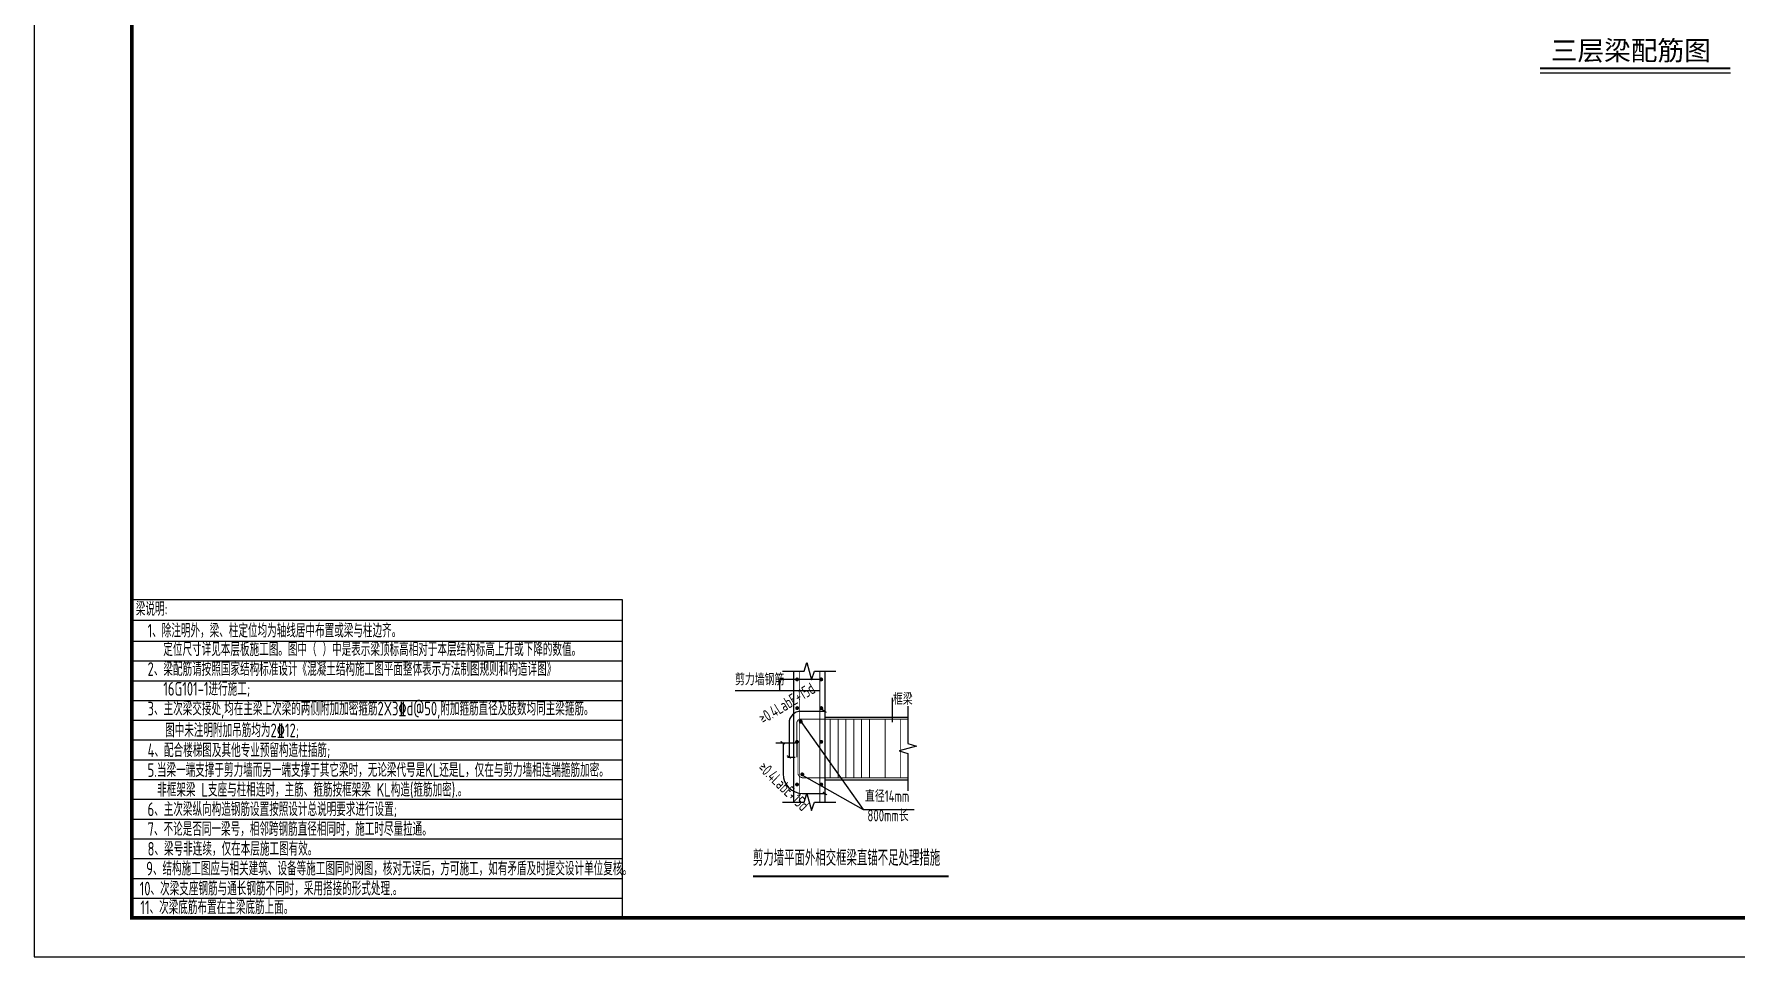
# Model space of a CAD drawing. Extents: x -1307975 to -76406, y -96289 to 379359.
# Drawn here: x -757793 to -714277, y 179877 to 203483 of the extents above; entities that cross this region are included whole.
import ezdxf
from ezdxf.enums import TextEntityAlignment as Align

# ---------------------------------------------------------------- set-up
doc = ezdxf.new("R2010")
doc.units = 0
doc.header["$LTSCALE"] = 1000
doc.layers.get('0').update_dxf_attribs({"linetype": 'CONTINUOUS'})
for name, color, linetype in [('-TK', 7, 'CONTINUOUS'), ('DIM', 2, 'CONTINUOUS'), ('LINK', 6, 'CONTINUOUS'), ('REIND', 1, 'CONTINUOUS'), ('S-引出线', 40, 'CONTINUOUS'), ('S-文字', 7, 'CONTINUOUS'), ('S-表格线', 54, 'CONTINUOUS'), ('TEXT', 2, 'CONTINUOUS'), ('THIN', 7, 'CONTINUOUS')]:
    doc.layers.add(name, color=color, linetype=linetype)
doc.styles.add('-宋体', font='', dxfattribs={"width": 0.7, "height": 300, "bigfont": '宋体.TTF'})
doc.styles.add('TSSD_Norm', font='Tssdeng.shx', dxfattribs={"bigfont": 'tssdchn.shx'})
doc.styles.add('TSSD_REIN', font='tssdeng.shx', dxfattribs={"width": 0.7, "height": 300, "bigfont": 'tssdchn.shx'})
doc.styles.get('-宋体').set_extended_font_data('SimSun')

# ---------------------------------------------------------------- blocks, each defined once
blk = doc.blocks.new('A1')
blk.add_lwpolyline([(0, 59400), (0, 0), (84100, 0), (84100, 59400)], close=True)
at = {"const_width": 100}
blk.add_lwpolyline([(2500, 58400), (2500, 1000), (83100, 1000), (83100, 58400)], close=True, dxfattribs=at)
blk = doc.blocks.new('A$C2E181E2C')
at = {"linetype": 'Continuous'}
for points in [[(1215, 5268), (1765, 5268), (1835, 5488), (1955, 5048), (2025, 5268), (2575, 5268)], [(1495, 5268), (1495, 1922)], [(2295, 5268), (2295, 1922)], [(4415, 4371), (4415, 3421), (4635, 3351), (4195, 3231), (4415, 3161), (4415, 2211)], [(2295, 4091), (4415, 4091)], [(2295, 2491), (4415, 2491)], [(1215, 1922), (1765, 1922), (1835, 2142), (1955, 1702), (2025, 1922), (2575, 1922)]]:
    blk.add_lwpolyline(points, dxfattribs=at)
at = {"linetype": 'Continuous', "const_width": 50}
blk.add_lwpolyline([(453, 25), (5462, 25)], dxfattribs=at)
at = {"layer": 'DIM'}
for p, q in [((1378, 3941), (1378, 3062)), ((2295, 4241), (1678, 4241)), ((1546, 3430), (1042, 3430)), ((1226, 3430), (1226, 2641)), ((1726, 2141), (2295, 2141))]:
    blk.add_line(p, q, dxfattribs=at)
at = {"layer": 'DIM', "const_width": 30}
for points in [[(2232, 4284), (2336, 4212)], [(1164, 3473), (1267, 3401)], [(1324, 3111), (1428, 3039)], [(2243, 2177), (2347, 2104)]]:
    blk.add_lwpolyline(points, dxfattribs=at)
at = {"layer": 'DIM'}
blk.add_lwpolyline([(1532, 3062), (1341, 3062)], dxfattribs=at)
for centre, radius, start, end in [((1678, 3941), 300, 90, 180), ((1726, 2641), 500, 180, 270)]:
    blk.add_arc(centre, radius, start, end, dxfattribs=at)
at = {"layer": 'LINK', "color": 1, "const_width": 25}
for points in [[(1641, 5268), (1641, 1922)], [(2162, 5268), (2162, 1922)], [(2432, 4041), (2432, 2541)], [(2632, 4041), (2632, 2541)], [(2832, 4041), (2832, 2541)], [(3032, 4041), (3032, 2541)], [(3232, 4041), (3232, 2541)], [(3432, 4041), (3432, 2541)], [(3832, 4041), (3832, 2541)], [(4232, 4041), (4232, 2541)]]:
    blk.add_lwpolyline(points, dxfattribs=at)
for points in [[(4415, 4041), (1678, 4041, 0.414214), (1578, 3941), (1578, 3062)], [(1607, 3430), (1607, 2641, 0.300979), (1726, 2541), (4415, 2541)]]:
    blk.add_lwpolyline(points, format="xyb", dxfattribs=at)
at = {"layer": 'REIND', "const_width": 50}
for points in [[(1608, 5058, 1), (1558, 5058, 1)], [(2226, 5058, 1), (2176, 5058, 1)], [(1610, 4324, 1), (1560, 4324, 1)], [(2228, 4324, 1), (2178, 4324, 1)], [(1703, 3978, 1), (1653, 3978, 1)], [(1608, 3461, 1), (1558, 3461, 1)], [(2226, 3461, 1), (2176, 3461, 1)], [(1742, 2629, 1), (1692, 2629, 1)], [(1608, 2370, 1), (1558, 2370, 1)], [(2226, 2370, 1), (2176, 2370, 1)]]:
    blk.add_lwpolyline(points, format="xyb", close=True, dxfattribs=at)
at = {"layer": 'THIN'}
for p, q in [((2226, 5058), (1138, 5058)), ((1138, 5058), (1138, 4767)), ((2162, 4767), (0, 4767)), ((1678, 3978), (3271, 1732)), ((1692, 2629), (3271, 1732)), ((3271, 1732), (4577, 1732))]:
    blk.add_line(p, q, dxfattribs=at)
blk.add_lwpolyline([(4015, 4584), (4015, 3965)], dxfattribs=at)
at = {"layer": 'TEXT', "color": 0, "style": 'TSSD_Norm', "width": 0.7}
blk.add_text('剪力墙平面外相交框梁直锚不足处理措施', height=400, dxfattribs=at).set_placement((454, 172), align=Align.BOTTOM_LEFT)
at = {"layer": 'THIN', "style": 'TSSD_REIN', "width": 0.7}
for s, p in [('剪力墙钢筋', (-2, 4818)), ('框梁', (4036, 4317)), ('直径14mm', (3321, 1833)), ('800mm长', (3383, 1337))]:
    blk.add_text(s, height=300, dxfattribs=at).set_placement(p, align=Align.BOTTOM_LEFT)
for rotation, p in [(31.4301, (766, 3828)), (316.0621, (504, 2706))]:
    blk.add_text('≥0.4LabE+15d', height=300, rotation=rotation, dxfattribs=at).set_placement(p, align=Align.BOTTOM_LEFT)

msp = doc.modelspace()

# ---------------------------------------------------------------- linework, layer by layer
at = {"layer": 'S-引出线', "color": 3, "const_width": 56}
msp.add_lwpolyline([(-719284.64, 202604.26), (-714417.05, 202604.26)], dxfattribs=at)
at = {"layer": 'S-引出线', "color": 3}
msp.add_lwpolyline([(-719284.64, 202492.26), (-714417.05, 202492.26)], dxfattribs=at)
at = {"layer": 'S-表格线'}
for p, q in [((-755293.14, 189023.22), (-755293.14, 180876.72)), ((-755293.14, 189023.22), (-742753.88, 189023.22)), ((-742753.88, 189023.22), (-742753.88, 180876.72)), ((-755293.14, 188488.47), (-742753.88, 188488.47)), ((-755293.14, 187953.72), (-742753.88, 187953.72)), ((-755293.14, 187448.22), (-742753.88, 187448.22)), ((-755293.14, 186942.72), (-742753.88, 186942.72)), ((-755293.14, 186437.22), (-742753.88, 186437.22)), ((-755293.14, 185931.72), (-742753.88, 185931.72)), ((-755293.14, 185426.22), (-742753.88, 185426.22)), ((-755293.14, 184920.72), (-742753.88, 184920.72)), ((-755293.14, 184415.22), (-742753.88, 184415.22)), ((-755293.14, 183909.72), (-742753.88, 183909.72)), ((-755293.14, 183404.22), (-742753.88, 183404.22)), ((-755293.14, 182898.72), (-742753.88, 182898.72)), ((-755293.14, 182393.22), (-742753.88, 182393.22)), ((-755293.14, 181887.72), (-742753.88, 181887.72)), ((-755293.14, 181382.22), (-742753.88, 181382.22)), ((-755293.14, 180876.72), (-742753.88, 180876.72))]:
    msp.add_line(p, q, dxfattribs=at)

# ---------------------------------------------------------------- block references
at = {"layer": '-TK'}
msp.add_blockref('A1', (-757793.14, 179876.72), dxfattribs=at)
msp.add_blockref('A$C2E181E2C', (-739866.75, 181917.85))

# ---------------------------------------------------------------- texts
at = {"layer": 'S-文字', "style": '-宋体'}
msp.add_text('三层梁配筋图', height=500, dxfattribs=at).set_placement((-719012.16, 202810.78))
at = {"layer": 'S-文字', "style": 'TSSD_REIN', "width": 0.7}
for s, p in [('梁说明:  ', (-755190.05, 188603.46)), ('1、除注明外，梁、柱定位均为轴线居中布置或梁与柱边齐。', (-754890.2, 188048.04)), ('定位尺寸详见本层板施工图。图中（ ）中是表示梁顶标高相对于本层结构标高上升或下降的数值。', (-754487.41, 187571.79)), ('2、梁配筋请按照国家结构标准设计《混凝土结构施工图平面整体表示方法制图规则和构造详图》', (-754890.2, 187066.29)), ('16G101-1进行施工;', (-754487.19, 186560.79)), ('3、主次梁交接处,均在主梁上次梁的两侧附加加密箍筋2X3\x84d@50,附加箍筋直径及肢数均同主梁箍筋。', (-754890.2, 186055.29)), ('图中未注明附加吊筋均为2%%13212;', (-754442.55, 185498.45)), ('4、配合楼梯图及其他专业预留构造柱插筋;', (-754890.2, 184987.54)), ('5.当梁一端支撑于剪力墙而另一端支撑于其它梁时，无论梁代号是KL还是L，仅在与剪力墙相连端箍筋加密。', (-754890.2, 184482.04)), ('非框架梁 L支座与柱相连时，主筋、箍筋按框架梁 KL构造(箍筋加密).。', (-754643.08, 183978.35)), ('6、主次梁纵向构造钢筋设置按照设计总说明要求进行设置;', (-754890.2, 183479.54)), ('7、不论是否同一梁号，相邻跨钢筋直径相同时，施工时尽量拉通。', (-754890.2, 182974.04)), ('8、梁号非连续，仅在本层施工图有效。', (-754890.2, 182468.54)), ('9、结构施工图应与相关建筑、设备等施工图同时阅图，核对无误后，方可施工，如有矛盾及时提交设计单位复核。', (-754925.9, 181963.04)), ('10、次梁支座钢筋与通长钢筋不同时，采用搭接的形式处理.。', (-755091.85, 181451.77)), ('11、次梁底筋布置在主梁底筋上面。', (-755073.16, 180970.82))]:
    msp.add_text(s, height=350, dxfattribs=at).set_placement(p)

doc.saveas('drawing.dxf')
